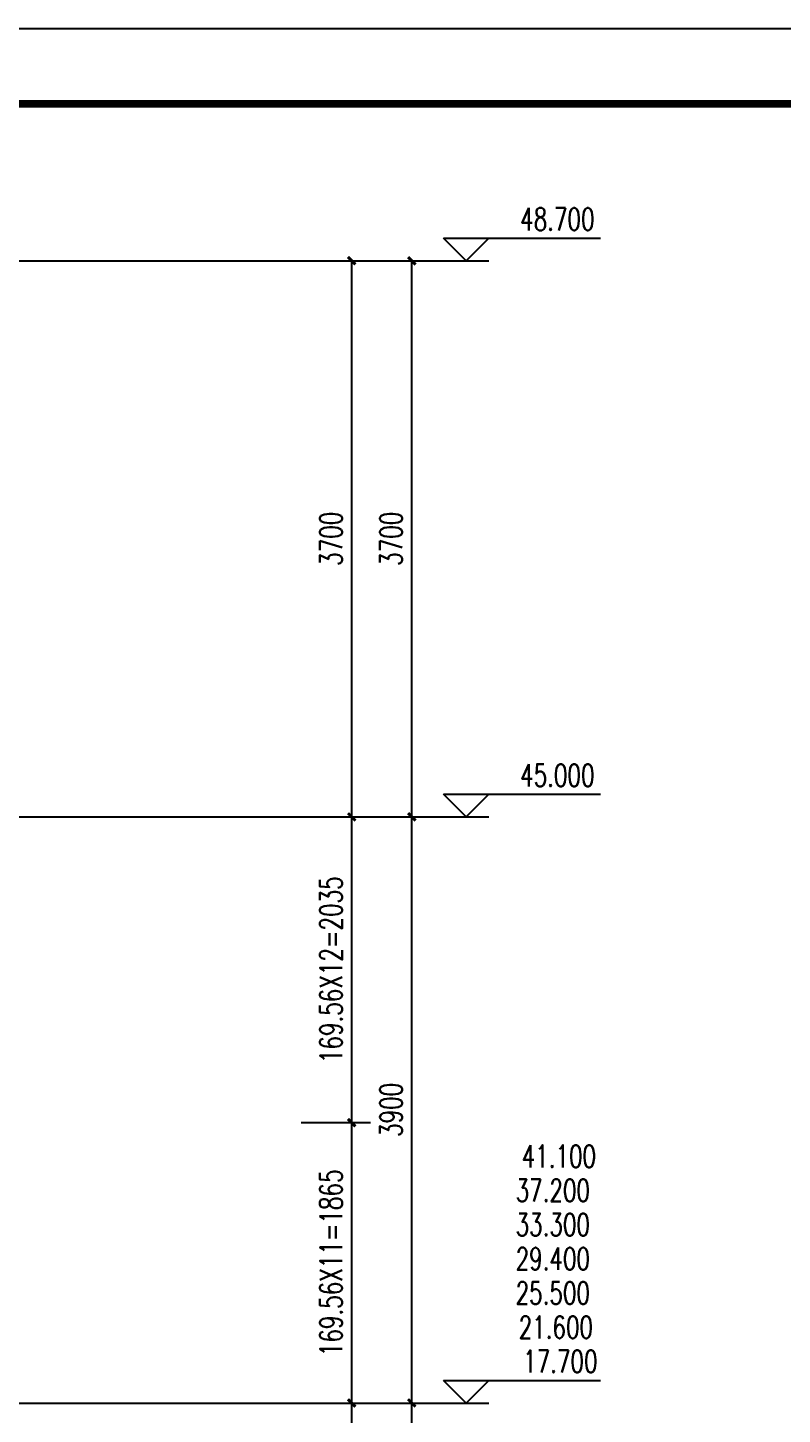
# Model space of a CAD drawing. Extents: x 1738711 to 2346805, y 1189731 to 2516152.
# Drawn here: x 1955848 to 1960869, y 1388697 to 1397922 of the extents above; entities that cross this region are included whole.
import ezdxf
from ezdxf.enums import TextEntityAlignment as Align

# ---------------------------------------------------------------- set-up
doc = ezdxf.new("R2010")
doc.units = 0
doc.header["$LTSCALE"] = 1000
doc.header["$MEASUREMENT"] = 0
for name, color, linetype in [('DIM_ELEV', 3, 'Continuous'), ('DOTE', 1, 'Continuous'), ('PUB_DIM', 3, 'Continuous'), ('PUB_TEXT', 7, 'Continuous'), ('TK', 4, 'Continuous')]:
    doc.layers.add(name, color=color, linetype=linetype)
doc.styles.add('_TCH_DIM', font='SIMPLEX', dxfattribs={"bigfont": 'GBCBIG'})
doc.styles.add('_TCH_DIM_T3', font='SIMPLEX', dxfattribs={"width": 0.705882, "bigfont": 'GBCBIG'})
doc.styles.add('宋体', font='SIMSUN.TTF', dxfattribs={"width": 0.75})
doc.dimstyles.new('_TCH_ARCH&&50', dxfattribs={"dimtxt": 148.75, "dimasz": 50, "dimexe": 125, "dimexo": 150, "dimgap": 63.125, "dimtad": 1, "dimdec": 0, "dimzin": 0, "dimdsep": 46, "dimtxsty": '_TCH_DIM_T3', "dimblk": 'ARCHTICK', "dimcen": 0.09, "dimclrt": 7, "dimazin": 2, "dimtfac": 1, "dimtdec": 0, "dimtix": 1, "dimtmove": 2, "dimatfit": 3, "dimfxl": 50, "dimtolj": 1, "dimtzin": 0, "dimarcsym": 0})

# ---------------------------------------------------------------- blocks, each defined once
blk = doc.blocks.new('hjashrtahreahe')
at = {"layer": 'TK', "color": 7, "const_width": 25}
blk.add_lwpolyline([(0, 59400), (84100, 59400), (84100, 0), (0, 0)], close=True, dxfattribs=at)
at = {"layer": 'TK', "color": 3, "const_width": 100}
blk.add_lwpolyline([(2500, 1000), (2500, 58400), (83100, 58400), (83100, 1000)], close=True, dxfattribs=at)
at = {"layer": 'TK', "style": '宋体', "width": 0.75}
for tag, height, p in [('项目负责人', 350, (6003, 57089)), ('专业负责人', 350, (6003, 56224)), ('设计人', 350, (6003, 55419)), ('版号1', 250, (77304, 22193)), ('时间1', 250, (82405, 22193)), ('版号2', 250, (77304, 21593)), ('时间2', 250, (82405, 21593)), ('版号3', 250, (77304, 20993)), ('时间3', 250, (82405, 20993)), ('建筑会签', 0.0001, (78978, 2403)), ('电气会签', 0.0001, (82128, 2403)), ('结构会签', 0.0001, (78978, 1803)), ('暖通会签', 0.0001, (82128, 1803)), ('给排水会签', 0.0001, (78978, 1250)), ('智能化会签', 0.0001, (82128, 1250))]:
    blk.add_attdef(tag, text='', height=height, dxfattribs=at).set_placement(p, align=Align.CENTER)
for tag, p in [('合作设计单位', (80816, 48986)), ('版号说明1', (79854, 22318)), ('版号说明2', (79854, 21718)), ('版号说明3', (79854, 21118)), ('浙江绿储科技有限公司', (80545, 16036)), ('百兆瓦级集中式熔盐储能关键', (80545, 14953)), ('设备研发及制造基地项目', (80545, 14603)), ('1#研发楼', (80545, 13636)), ('图名', (80545, 12436)), ('工程编号', (78978, 11461)), ('子项编号', (82128, 11461)), ('建筑', (78978, 10711)), ('图号', (82128, 10711)), ('施工图', (78978, 9961)), ('2023.03', (82128, 9961)), ('审定', (79353, 8461)), ('审核', (79353, 7711)), ('工程负责', (79353, 6961)), ('专业负责', (79353, 6211)), ('设计', (79353, 5461)), ('制图', (79353, 4711)), ('校对', (79353, 3961))]:
    blk.add_attdef(tag, text='', height=250, dxfattribs=at).set_placement(p, align=Align.MIDDLE_CENTER)
blk = doc.blocks.new('_ArchTick')
at = {"color": 0, "linetype": 'ByBlock', "const_width": 0.4}
blk.add_lwpolyline([(-0.5, -0.5), (0.5, 0.5)], dxfattribs=at)
blk = doc.blocks.new('*D1329')
at = {"layer": 'Defpoints', "color": 0, "transparency": 16777216}
for p in [(1957918.7, 1388771.6), (1958403.9, 1388771.6), (1957918.7, 1384871.6)]:
    blk.add_point(p, dxfattribs=at)
at = {"layer": 'PUB_DIM', "color": 0, "lineweight": -2, "transparency": 16777216}
for p, q in [((1958068.7, 1388771.6), (1958528.9, 1388771.6)), ((1958403.9, 1384871.6), (1958403.9, 1388771.6)), ((1958068.7, 1384871.6), (1958528.9, 1384871.6))]:
    blk.add_line(p, q, dxfattribs=at)
at = {"layer": 'PUB_DIM', "color": 0, "lineweight": -2, "transparency": 16777216, "xscale": 50, "yscale": 50, "zscale": 50}
for p, rotation in [((1958403.9, 1388771.6), 90), ((1958403.9, 1384871.6), 270)]:
    blk.add_blockref('_ArchTick', p, dxfattribs=dict(at, rotation=rotation))
at = {"layer": 'PUB_DIM', "color": 7, "transparency": 16777216, "insert": (1958266.4, 1386821.6), "char_height": 148.75, "attachment_point": 5, "rotation": 90, "style": '_TCH_DIM_T3'}
blk.add_mtext('\\A1;3900', dxfattribs=at)
blk = doc.blocks.new('*D1330')
at = {"layer": 'Defpoints', "color": 0, "transparency": 16777216}
for p in [(1957918.7, 1392671.6), (1958403.9, 1392671.6), (1957918.7, 1388771.6)]:
    blk.add_point(p, dxfattribs=at)
at = {"layer": 'PUB_DIM', "color": 0, "lineweight": -2, "transparency": 16777216}
for p, q in [((1958068.7, 1392671.6), (1958528.9, 1392671.6)), ((1958403.9, 1388771.6), (1958403.9, 1392671.6)), ((1958068.7, 1388771.6), (1958528.9, 1388771.6))]:
    blk.add_line(p, q, dxfattribs=at)
at = {"layer": 'PUB_DIM', "color": 0, "lineweight": -2, "transparency": 16777216, "xscale": 50, "yscale": 50, "zscale": 50}
for p, rotation in [((1958403.9, 1392671.6), 90), ((1958403.9, 1388771.6), 270)]:
    blk.add_blockref('_ArchTick', p, dxfattribs=dict(at, rotation=rotation))
at = {"layer": 'PUB_DIM', "color": 7, "transparency": 16777216, "insert": (1958266.4, 1390721.6), "char_height": 148.75, "attachment_point": 5, "rotation": 90, "style": '_TCH_DIM_T3'}
blk.add_mtext('\\A1;3900', dxfattribs=at)
blk = doc.blocks.new('*D1331')
at = {"layer": 'Defpoints', "color": 0, "transparency": 16777216}
for p in [(1957918.7, 1396371.6), (1958403.9, 1396371.6), (1957918.7, 1392671.6)]:
    blk.add_point(p, dxfattribs=at)
at = {"layer": 'PUB_DIM', "color": 0, "lineweight": -2, "transparency": 16777216}
for p, q in [((1958068.7, 1396371.6), (1958528.9, 1396371.6)), ((1958403.9, 1392671.6), (1958403.9, 1396371.6)), ((1958068.7, 1392671.6), (1958528.9, 1392671.6))]:
    blk.add_line(p, q, dxfattribs=at)
at = {"layer": 'PUB_DIM', "color": 0, "lineweight": -2, "transparency": 16777216, "xscale": 50, "yscale": 50, "zscale": 50}
for p, rotation in [((1958403.9, 1396371.6), 90), ((1958403.9, 1392671.6), 270)]:
    blk.add_blockref('_ArchTick', p, dxfattribs=dict(at, rotation=rotation))
at = {"layer": 'PUB_DIM', "color": 7, "transparency": 16777216, "insert": (1958266.4, 1394521.6), "char_height": 148.75, "attachment_point": 5, "rotation": 90, "style": '_TCH_DIM_T3'}
blk.add_mtext('\\A1;3700', dxfattribs=at)
blk = doc.blocks.new('*D1341')
at = {"layer": 'Defpoints', "color": 0, "transparency": 16777216}
for p in [(1957518.7, 1388771.6), (1958003.9, 1388771.6), (1957518.7, 1386736.9)]:
    blk.add_point(p, dxfattribs=at)
at = {"layer": 'PUB_DIM', "color": 0, "lineweight": -2, "transparency": 16777216}
for p, q in [((1957668.7, 1388771.6), (1958128.9, 1388771.6)), ((1958003.9, 1386736.9), (1958003.9, 1388771.6)), ((1957668.7, 1386736.9), (1958128.9, 1386736.9))]:
    blk.add_line(p, q, dxfattribs=at)
at = {"layer": 'PUB_DIM', "color": 0, "lineweight": -2, "transparency": 16777216, "xscale": 50, "yscale": 50, "zscale": 50}
for p, rotation in [((1958003.9, 1388771.6), 90), ((1958003.9, 1386736.9), 270)]:
    blk.add_blockref('_ArchTick', p, dxfattribs=dict(at, rotation=rotation))
at = {"layer": 'PUB_DIM', "color": 7, "transparency": 16777216, "insert": (1957866.4, 1387754.3), "char_height": 148.75, "attachment_point": 5, "rotation": 90, "style": '_TCH_DIM_T3'}
blk.add_mtext('\\A1;169.56X12=2035', dxfattribs=at)
blk = doc.blocks.new('*D1342')
at = {"layer": 'Defpoints', "color": 0, "transparency": 16777216}
for p in [(1957518.7, 1390636.9), (1958003.9, 1390636.9), (1957518.7, 1388771.6)]:
    blk.add_point(p, dxfattribs=at)
at = {"layer": 'PUB_DIM', "color": 0, "lineweight": -2, "transparency": 16777216}
for p, q in [((1957668.7, 1390636.9), (1958128.9, 1390636.9)), ((1958003.9, 1388771.6), (1958003.9, 1390636.9)), ((1957668.7, 1388771.6), (1958128.9, 1388771.6))]:
    blk.add_line(p, q, dxfattribs=at)
at = {"layer": 'PUB_DIM', "color": 0, "lineweight": -2, "transparency": 16777216, "xscale": 50, "yscale": 50, "zscale": 50}
for p, rotation in [((1958003.9, 1390636.9), 90), ((1958003.9, 1388771.6), 270)]:
    blk.add_blockref('_ArchTick', p, dxfattribs=dict(at, rotation=rotation))
at = {"layer": 'PUB_DIM', "color": 7, "transparency": 16777216, "insert": (1957866.4, 1389704.3), "char_height": 148.75, "attachment_point": 5, "rotation": 90, "style": '_TCH_DIM_T3'}
blk.add_mtext('\\A1;169.56X11=1865', dxfattribs=at)
blk = doc.blocks.new('*D1343')
at = {"layer": 'Defpoints', "color": 0, "transparency": 16777216}
for p in [(1957518.7, 1392671.6), (1958003.9, 1392671.6), (1957518.7, 1390636.9)]:
    blk.add_point(p, dxfattribs=at)
at = {"layer": 'PUB_DIM', "color": 0, "lineweight": -2, "transparency": 16777216}
for p, q in [((1957668.7, 1392671.6), (1958128.9, 1392671.6)), ((1958003.9, 1390636.9), (1958003.9, 1392671.6)), ((1957668.7, 1390636.9), (1958128.9, 1390636.9))]:
    blk.add_line(p, q, dxfattribs=at)
at = {"layer": 'PUB_DIM', "color": 0, "lineweight": -2, "transparency": 16777216, "xscale": 50, "yscale": 50, "zscale": 50}
for p, rotation in [((1958003.9, 1392671.6), 90), ((1958003.9, 1390636.9), 270)]:
    blk.add_blockref('_ArchTick', p, dxfattribs=dict(at, rotation=rotation))
at = {"layer": 'PUB_DIM', "color": 7, "transparency": 16777216, "insert": (1957866.4, 1391654.3), "char_height": 148.75, "attachment_point": 5, "rotation": 90, "style": '_TCH_DIM_T3'}
blk.add_mtext('\\A1;169.56X12=2035', dxfattribs=at)
blk = doc.blocks.new('*D1344')
at = {"layer": 'Defpoints', "color": 0, "transparency": 16777216}
for p in [(1957518.7, 1396371.6), (1958003.9, 1396371.6), (1957518.7, 1392671.6)]:
    blk.add_point(p, dxfattribs=at)
at = {"layer": 'PUB_DIM', "color": 0, "lineweight": -2, "transparency": 16777216}
for p, q in [((1957668.7, 1396371.6), (1958128.9, 1396371.6)), ((1958003.9, 1392671.6), (1958003.9, 1396371.6)), ((1957668.7, 1392671.6), (1958128.9, 1392671.6))]:
    blk.add_line(p, q, dxfattribs=at)
at = {"layer": 'PUB_DIM', "color": 0, "lineweight": -2, "transparency": 16777216, "xscale": 50, "yscale": 50, "zscale": 50}
for p, rotation in [((1958003.9, 1396371.6), 90), ((1958003.9, 1392671.6), 270)]:
    blk.add_blockref('_ArchTick', p, dxfattribs=dict(at, rotation=rotation))
at = {"layer": 'PUB_DIM', "color": 7, "transparency": 16777216, "insert": (1957866.4, 1394521.6), "char_height": 148.75, "attachment_point": 5, "rotation": 90, "style": '_TCH_DIM_T3'}
blk.add_mtext('\\A1;3700', dxfattribs=at)

msp = doc.modelspace()

# ---------------------------------------------------------------- linework, layer by layer
at = {"layer": 'DIM_ELEV'}
for p, q in [((1958765.9, 1396371.6), (1958615.9, 1396521.6)), ((1958615.9, 1396521.6), (1959659.9, 1396521.6)), ((1958765.9, 1396371.6), (1958915.9, 1396521.6)), ((1958415.9, 1396371.6), (1958915.9, 1396371.6)), ((1958765.9, 1392671.6), (1958615.9, 1392821.6)), ((1958615.9, 1392821.6), (1959659.9, 1392821.6)), ((1958765.9, 1392671.6), (1958915.9, 1392821.6)), ((1958415.9, 1392671.6), (1958915.9, 1392671.6)), ((1958765.9, 1388771.6), (1958615.9, 1388921.6)), ((1958615.9, 1388921.6), (1959659.9, 1388921.6)), ((1958765.9, 1388771.6), (1958915.9, 1388921.6)), ((1958415.9, 1388771.6), (1958915.9, 1388771.6))]:
    msp.add_line(p, q, dxfattribs=at)
at = {"layer": 'DOTE'}
for p, q in [((1946216.3, 1396371.6), (1957770.6, 1396371.6)), ((1946216.3, 1392671.6), (1957770.6, 1392671.6)), ((1946216.3, 1388771.6), (1957770.6, 1388771.6))]:
    msp.add_line(p, q, dxfattribs=at)

# ---------------------------------------------------------------- block references
at = {"xscale": 0.5, "yscale": 0.5, "zscale": 0.5}
msp.add_blockref('hjashrtahreahe', (1939883.1, 1368216), dxfattribs=at)

# ---------------------------------------------------------------- texts
at = {"layer": 'PUB_TEXT', "color": 7, "style": '_TCH_DIM', "width": 0.705882}
for s, p in [('48.700', (1959124.9, 1396574.1)), ('45.000', (1959124.9, 1392874.1)), ('41.100', (1959134.9, 1390339.1)), ('37.200', (1959094.9, 1390111.6)), ('33.300', (1959094.9, 1389884.1)), ('29.400', (1959094.9, 1389656.6)), ('25.500', (1959094.9, 1389429.1)), ('21.600', (1959114.9, 1389201.6)), ('17.700', (1959144.9, 1388974.1))]:
    msp.add_text(s, height=148.75, dxfattribs=at).set_placement(p)

# ---------------------------------------------------------------- dimensions: what is measured, and where the dimension line sits
at = {"layer": 'PUB_DIM'}
for p1, p2, picture, middle in [((1957518.7, 1392671.6), (1957518.7, 1396371.6), '*D1344', (1957866.4, 1394521.6)), ((1957918.7, 1392671.6), (1957918.7, 1396371.6), '*D1331', (1958266.4, 1394521.6)), ((1957918.7, 1388771.6), (1957918.7, 1392671.6), '*D1330', (1958266.4, 1390721.6)), ((1957918.7, 1384871.6), (1957918.7, 1388771.6), '*D1329', (1958266.4, 1386821.6))]:
    dim = msp.add_aligned_dim(p1=p1, p2=p2, distance=-485.2, dimstyle='_TCH_ARCH&&50', dxfattribs=at)
    dim.commit()
    dim.dimension.update_dxf_attribs({"geometry": picture, "text_midpoint": middle})
for p1, p2, text, picture, middle in [((1957518.7, 1390636.9), (1957518.7, 1392671.6), '169.56X12=2035', '*D1343', (1957866.4, 1391654.3)), ((1957518.7, 1388771.6), (1957518.7, 1390636.9), '169.56X11=1865', '*D1342', (1957866.4, 1389704.3)), ((1957518.7, 1386736.9), (1957518.7, 1388771.6), '169.56X12=2035', '*D1341', (1957866.4, 1387754.3))]:
    dim = msp.add_aligned_dim(p1=p1, p2=p2, distance=-485.2, text=text, dimstyle='_TCH_ARCH&&50', dxfattribs=at)
    dim.commit()
    dim.dimension.update_dxf_attribs({"geometry": picture, "text_midpoint": middle})

doc.saveas('drawing.dxf')
